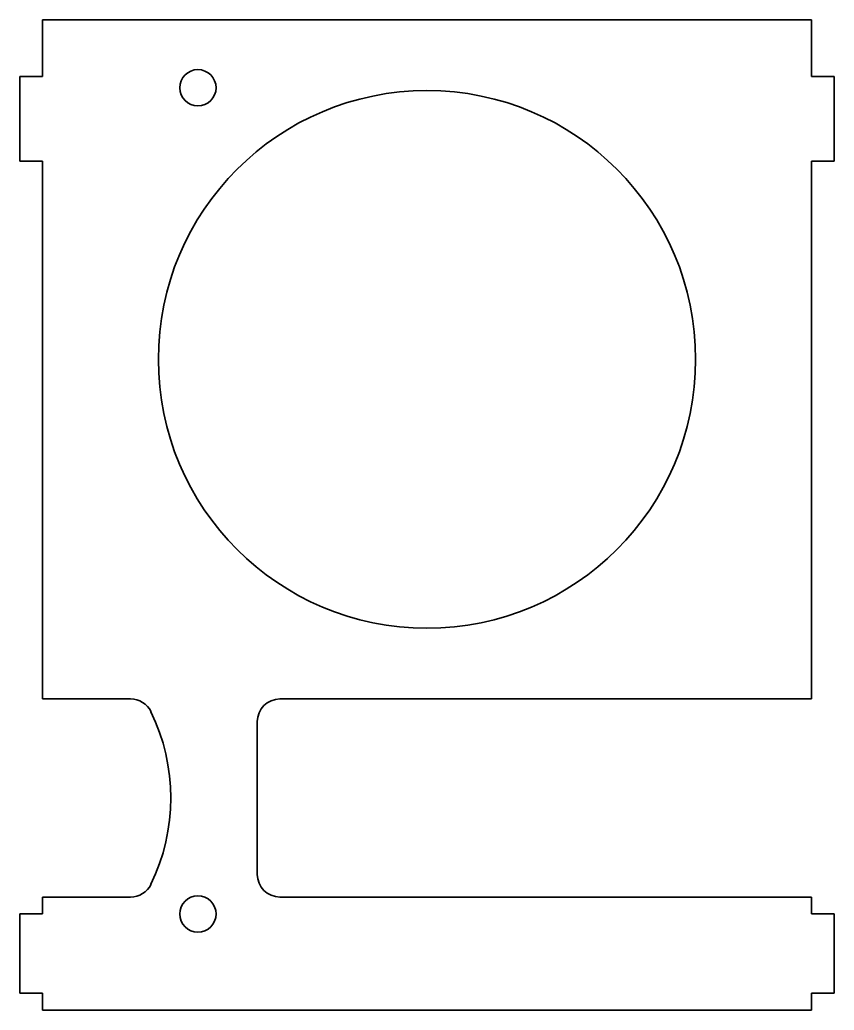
# Model space of a CAD drawing. Header units: inches. Extents: x 0 to 144, y 0 to 175.
import ezdxf

# ---------------------------------------------------------------- set-up
doc = ezdxf.new("R2010")
doc.units = ezdxf.units.IN
doc.header["$MEASUREMENT"] = 0
doc.layers.add('SIMUMAK Visible (ISO)', color=7, linetype='Continuous', lineweight=35)

# ---------------------------------------------------------------- blocks, each defined once
blk = doc.blocks.new('CD-IND-30-MEDE-02')
at = {"layer": 'SIMUMAK Visible (ISO)'}
for p, q in [((4, 175), (4, 165)), ((140, 175), (4, 175)), ((140, 165), (140, 175)), ((0, 165), (0, 150)), ((4, 165), (0, 165)), ((144, 165), (140, 165)), ((144, 150), (144, 165)), ((0, 150), (4, 150)), ((4, 150), (4, 55)), ((140, 150), (144, 150)), ((140, 55), (140, 150)), ((4, 55), (19.6, 55)), ((46, 55), (140, 55)), ((42, 24), (42, 51)), ((4, 20), (19.6, 20)), ((4, 20), (4, 17)), ((46, 20), (140, 20)), ((140, 17), (140, 20)), ((0, 3), (0, 17)), ((4, 17), (0, 17)), ((144, 17), (140, 17)), ((144, 17), (144, 3)), ((0, 3), (4, 3)), ((4, 3), (4, 0)), ((140, 3), (144, 3)), ((140, 0), (140, 3)), ((140, 0), (4, 0))]:
    blk.add_line(p, q, dxfattribs=at)
for centre, radius in [((31.5, 163), 3.2), ((72, 115), 47.5), ((31.5, 17), 3.2)]:
    blk.add_circle(centre, radius, dxfattribs=at)
for centre, start, end in [((19.6, 51), 25.8161, 90), ((46, 51), 90, 180), ((46, 24), 180, 270), ((19.6, 24), 270, 334.1839)]:
    blk.add_arc(centre, 4, start, end, dxfattribs=at)
at = {"layer": 'SIMUMAK Visible (ISO)', "extrusion": (0, 0, -1)}
blk.add_arc((8.31, 37.5), 35, 154.1839, 205.8161, dxfattribs=at)

msp = doc.modelspace()

# ---------------------------------------------------------------- block references
msp.add_blockref('CD-IND-30-MEDE-02', (0, 0))

doc.saveas('drawing.dxf')
